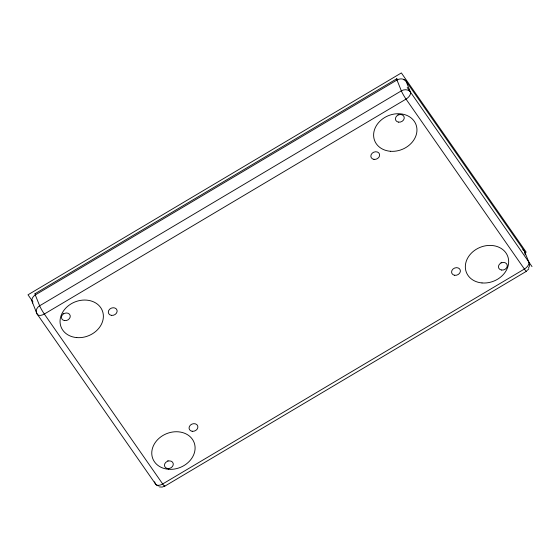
<?xml version="1.0" encoding="UTF-8"?>
<svg xmlns="http://www.w3.org/2000/svg" width="560" height="560" viewBox="0 0 560 560"><rect width="100%" height="100%" fill="white"/><g stroke="black" fill="none" stroke-linecap="round" stroke-linejoin="round"><path stroke-width="0.84" d="M527.345 270.375L528.871 268.779M396.718 78.792L35.021 293.72M524.685 253.029L526.19 252.14L401.366 72.933L28 294.798L32.991 301.966M526.435 271.285L164.731 486.213L162.12 487.067L159.411 486.92M407.176 87.388L532 266.595M528.486 267.953A6.825 5.607 -21.9 0 0 528.773 261.954L524.412 251.118L406.049 81.186A6.825 3.829 -34.9 0 0 403.312 79.646M35.532 294.021A6.825 0.721 59.3 0 0 35.287 294.945L39.648 305.788A6.825 5.607 -21.9 0 0 37.037 313.887A6.825 3.829 -34.9 0 0 44.324 314.034L406.028 99.106A6.825 3.829 -34.9 0 0 410.41 92.029L406.049 81.186A6.825 5.607 -21.9 0 0 396.984 80.017L35.287 294.945A6.825 5.607 -21.9 0 0 32.683 303.051L37.037 313.887L155.4 483.819A6.825 5.607 -21.9 0 0 158.746 485.968M154.588 481.789L155.4 483.819A6.825 3.829 -34.9 0 0 162.687 483.966L524.391 269.038A6.825 3.829 -34.9 0 0 528.773 261.954M164.738 485.807A6.825 0.721 59.3 0 1 162.687 483.966L44.324 314.034A6.825 0.721 59.3 0 1 39.648 305.788L401.345 90.86A6.825 5.607 -21.9 0 1 410.41 92.029M526.442 270.872A6.825 0.721 59.3 0 1 524.391 269.038L406.028 99.106A6.825 0.721 59.3 0 1 401.345 90.86L396.984 80.017A6.825 0.721 59.3 0 1 397.446 79.31M32.683 303.051A6.825 3.829 -34.9 0 1 32.557 301.476M522.669 249.704A6.825 3.829 -34.9 0 1 524.412 251.118A6.825 5.607 -21.9 0 1 525.14 254.814M63.511 313.292A4.522 3.71 -21.9 0 1 63.07 313.369M398.335 114.562A4.522 3.71 -21.9 0 1 397.929 114.709M168.105 460.565A4.522 3.71 -21.9 0 1 167.755 460.761M501.739 262.297A4.522 3.71 -21.9 0 1 500.955 262.619M192.171 431.277A4.522 3.71 -21.9 0 0 197.771 426.132A4.522 3.71 -21.9 0 0 190.449 425.068A4.522 3.71 -21.9 0 0 192.171 431.277M454.699 275.282A4.522 3.71 -21.9 0 0 460.292 270.13A4.522 3.71 -21.9 0 0 452.977 269.073A4.522 3.71 -21.9 0 0 454.699 275.282M373.961 159.369A4.522 3.71 -21.9 0 0 379.554 154.217A4.522 3.71 -21.9 0 0 372.239 153.16A4.522 3.71 -21.9 0 0 373.961 159.369M111.433 315.364A4.522 3.71 -21.9 0 0 117.033 310.219A4.522 3.71 -21.9 0 0 109.711 309.155A4.522 3.71 -21.9 0 0 111.433 315.364M501.571 270.046A4.522 3.71 -21.9 0 0 507.171 264.894A4.522 3.71 -21.9 0 0 499.849 263.837A4.522 3.71 -21.9 0 0 501.571 270.046M167.58 468.51A4.522 3.71 -21.9 0 0 173.18 463.358A4.522 3.71 -21.9 0 0 165.865 462.301A4.522 3.71 -21.9 0 0 167.58 468.51M64.561 320.6A4.522 3.71 -21.9 0 0 70.154 315.455A4.522 3.71 -21.9 0 0 62.839 314.391A4.522 3.71 -21.9 0 0 64.561 320.6M398.552 122.136A4.522 3.71 -21.9 0 0 404.145 116.991A4.522 3.71 -21.9 0 0 396.83 115.927A4.522 3.71 -21.9 0 0 398.552 122.136M168.448 469.273A22.183 18.214 -21.9 0 0 194.187 442.736A22.183 18.214 -21.9 0 0 157.661 439.621A22.183 18.214 -21.9 0 0 168.448 469.273M76.727 337.589A22.183 18.214 -21.9 0 0 102.473 311.059A22.183 18.214 -21.9 0 0 65.94 307.937A22.183 18.214 -21.9 0 0 76.727 337.589M482.013 282.94A22.183 18.214 -21.9 0 0 507.759 256.403A22.183 18.214 -21.9 0 0 471.233 253.288A22.183 18.214 -21.9 0 0 482.013 282.94M390.299 151.263A22.183 18.214 -21.9 0 0 416.045 124.726A22.183 18.214 -21.9 0 0 379.512 121.611A22.183 18.214 -21.9 0 0 390.299 151.263"/></g></svg>
